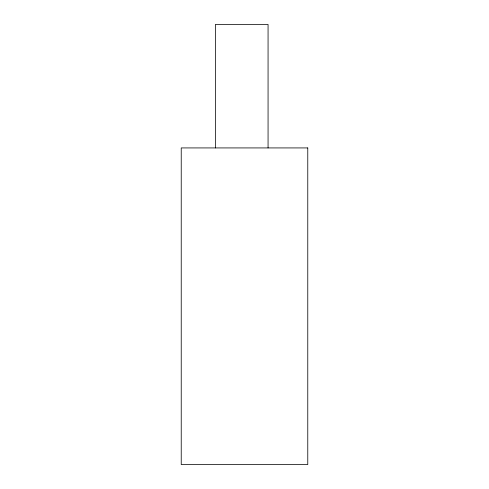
<?xml version="1.0" encoding="UTF-8"?>
<svg xmlns="http://www.w3.org/2000/svg" width="489" height="489" viewBox="0 0 489 489"><rect width="100%" height="100%" fill="white"/><g stroke="black" fill="none" stroke-linecap="round" stroke-linejoin="round"><path stroke-width="0.73" d="M268.064 147.929L268.064 24.45L215.374 24.45L215.374 147.929M307.77 147.929L181.23 147.929L181.23 464.55L307.77 464.55L307.77 147.929"/></g></svg>
